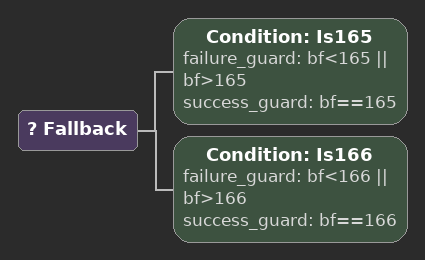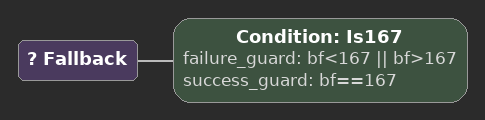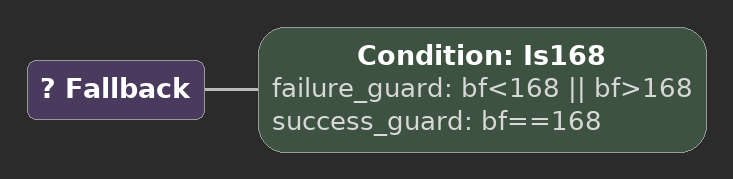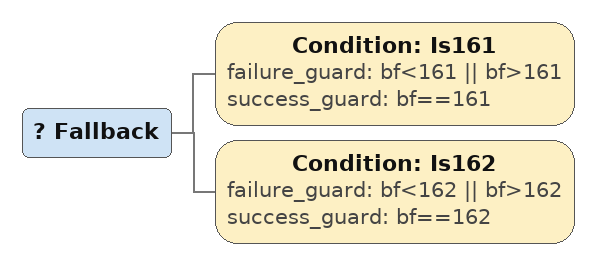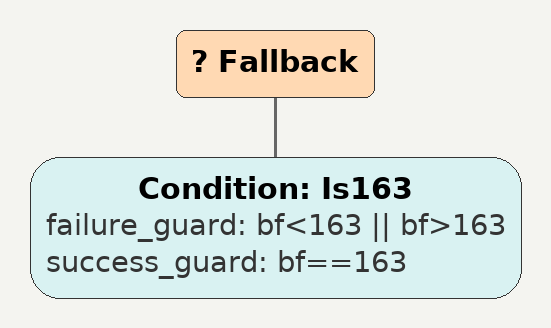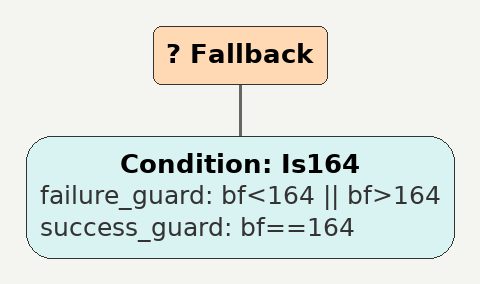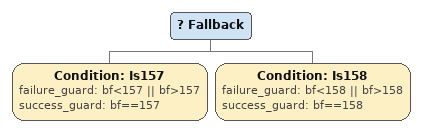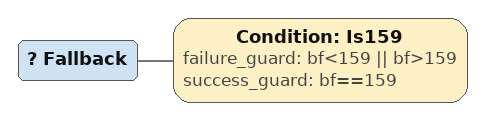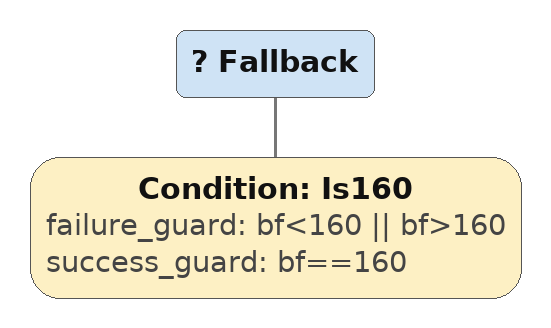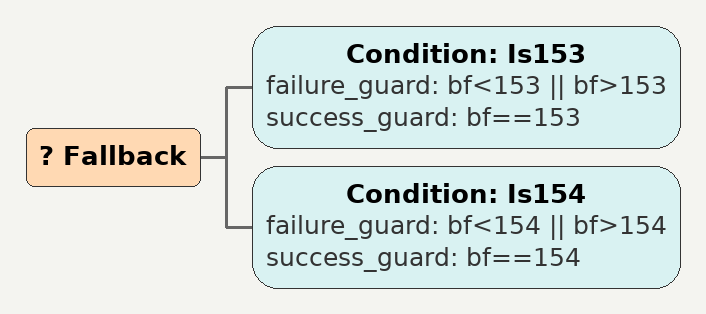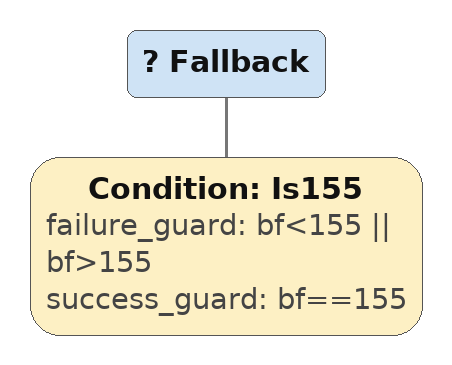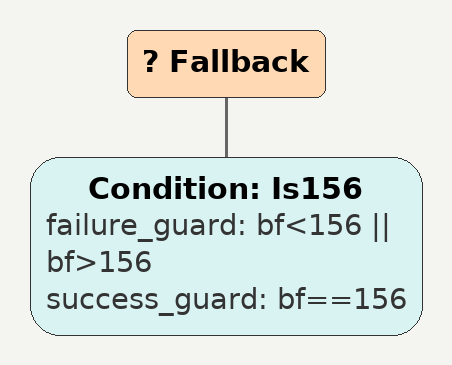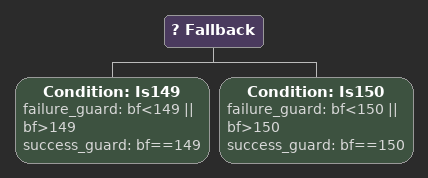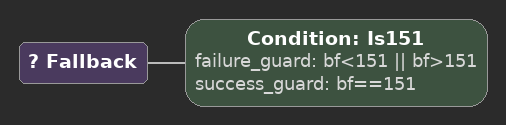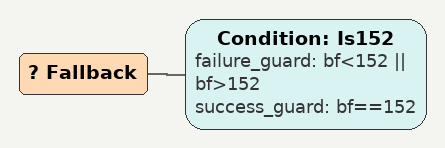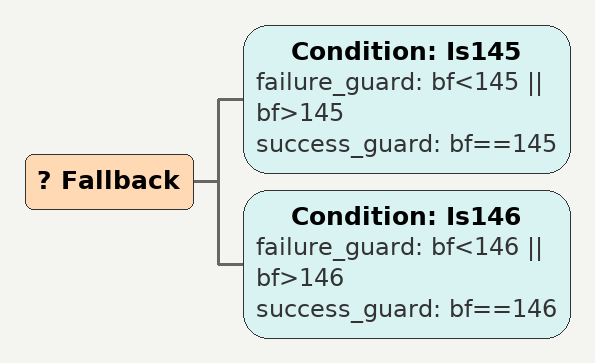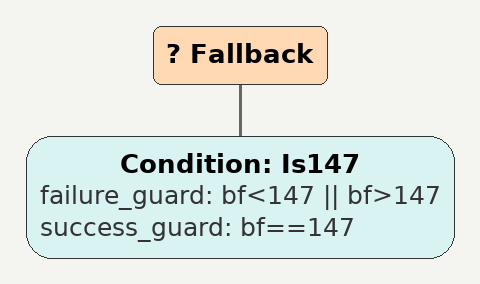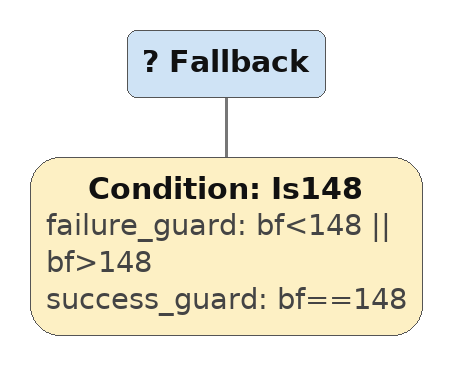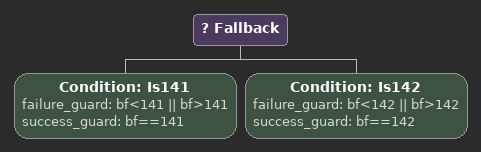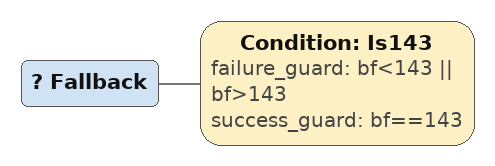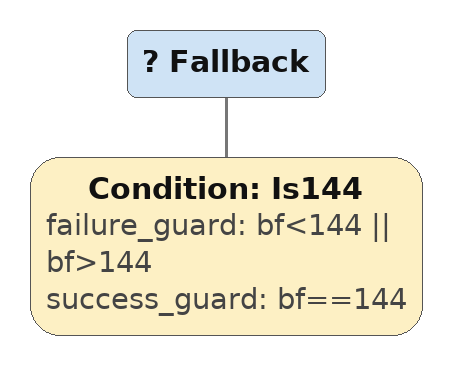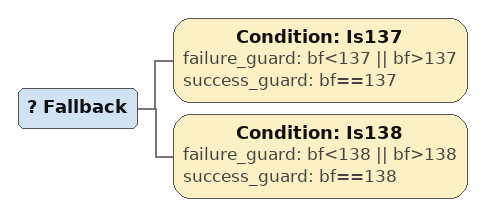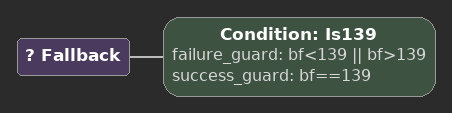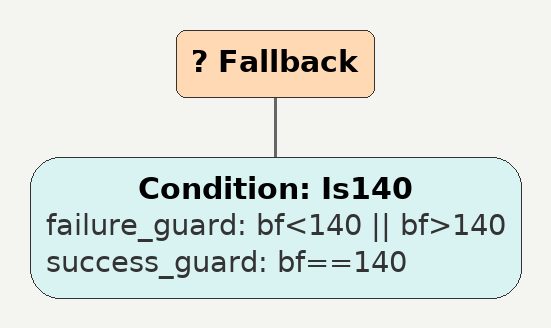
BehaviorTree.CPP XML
<Fallback>
    <Condition ID="Is165" failure_guard="bf&lt;165 || bf>165" success_guard="bf==165"/>
    <Condition ID="Is166" failure_guard="bf&lt;166 || bf>166" success_guard="bf==166"/>
        sequence164
        sequence
        children {
        } end_children
    } end_composite
</Fallback>

<Fallback>
    <Condition ID="Is167" failure_guard="bf&lt;167 || bf>167" success_guard="bf==167"/>
        sequence164
        sequence
        children {
        } end_children
    } end_composite
</Fallback>

<Fallback>
    <Condition ID="Is168" failure_guard="bf&lt;168 || bf>168" success_guard="bf==168"/>
        sequence164
        sequence
        children {
        } end_children
    } end_composite
</Fallback>

<Fallback>
    <Condition ID="Is161" failure_guard="bf&lt;161 || bf>161" success_guard="bf==161"/>
    <Condition ID="Is162" failure_guard="bf&lt;162 || bf>162" success_guard="bf==162"/>
        sequence160
        sequence
        children {
        } end_children
    } end_composite
</Fallback>

<Fallback>
    <Condition ID="Is163" failure_guard="bf&lt;163 || bf>163" success_guard="bf==163"/>
        sequence160
        sequence
        children {
        } end_children
    } end_composite
</Fallback>

<Fallback>
    <Condition ID="Is164" failure_guard="bf&lt;164 || bf>164" success_guard="bf==164"/>
        sequence160
        sequence
        children {
        } end_children
    } end_composite
</Fallback>

<Fallback>
    <Condition ID="Is157" failure_guard="bf&lt;157 || bf>157" success_guard="bf==157"/>
    <Condition ID="Is158" failure_guard="bf&lt;158 || bf>158" success_guard="bf==158"/>
        sequence156
        sequence
        children {
        } end_children
    } end_composite
</Fallback>

<Fallback>
    <Condition ID="Is159" failure_guard="bf&lt;159 || bf>159" success_guard="bf==159"/>
        sequence156
        sequence
        children {
        } end_children
    } end_composite
</Fallback>

<Fallback>
    <Condition ID="Is160" failure_guard="bf&lt;160 || bf>160" success_guard="bf==160"/>
        sequence156
        sequence
        children {
        } end_children
    } end_composite
</Fallback>

<Fallback>
    <Condition ID="Is153" failure_guard="bf&lt;153 || bf>153" success_guard="bf==153"/>
    <Condition ID="Is154" failure_guard="bf&lt;154 || bf>154" success_guard="bf==154"/>
        sequence152
        sequence
        children {
        } end_children
    } end_composite
</Fallback>

<Fallback>
    <Condition ID="Is155" failure_guard="bf&lt;155 || bf>155" success_guard="bf==155"/>
        sequence152
        sequence
        children {
        } end_children
    } end_composite
</Fallback>

<Fallback>
    <Condition ID="Is156" failure_guard="bf&lt;156 || bf>156" success_guard="bf==156"/>
        sequence152
        sequence
        children {
        } end_children
    } end_composite
</Fallback>

<Fallback>
    <Condition ID="Is149" failure_guard="bf&lt;149 || bf>149" success_guard="bf==149"/>
    <Condition ID="Is150" failure_guard="bf&lt;150 || bf>150" success_guard="bf==150"/>
        sequence148
        sequence
        children {
        } end_children
    } end_composite
</Fallback>

<Fallback>
    <Condition ID="Is151" failure_guard="bf&lt;151 || bf>151" success_guard="bf==151"/>
        sequence148
        sequence
        children {
        } end_children
    } end_composite
</Fallback>

<Fallback>
    <Condition ID="Is152" failure_guard="bf&lt;152 || bf>152" success_guard="bf==152"/>
        sequence148
        sequence
        children {
        } end_children
    } end_composite
</Fallback>

<Fallback>
    <Condition ID="Is145" failure_guard="bf&lt;145 || bf>145" success_guard="bf==145"/>
    <Condition ID="Is146" failure_guard="bf&lt;146 || bf>146" success_guard="bf==146"/>
        sequence144
        sequence
        children {
        } end_children
    } end_composite
</Fallback>

<Fallback>
    <Condition ID="Is147" failure_guard="bf&lt;147 || bf>147" success_guard="bf==147"/>
        sequence144
        sequence
        children {
        } end_children
    } end_composite
</Fallback>

<Fallback>
    <Condition ID="Is148" failure_guard="bf&lt;148 || bf>148" success_guard="bf==148"/>
        sequence144
        sequence
        children {
        } end_children
    } end_composite
</Fallback>

<Fallback>
    <Condition ID="Is141" failure_guard="bf&lt;141 || bf>141" success_guard="bf==141"/>
    <Condition ID="Is142" failure_guard="bf&lt;142 || bf>142" success_guard="bf==142"/>
        sequence140
        sequence
        children {
        } end_children
    } end_composite
</Fallback>

<Fallback>
    <Condition ID="Is143" failure_guard="bf&lt;143 || bf>143" success_guard="bf==143"/>
        sequence140
        sequence
        children {
        } end_children
    } end_composite
</Fallback>

<Fallback>
    <Condition ID="Is144" failure_guard="bf&lt;144 || bf>144" success_guard="bf==144"/>
        sequence140
        sequence
        children {
        } end_children
    } end_composite
</Fallback>

<Fallback>
    <Condition ID="Is137" failure_guard="bf&lt;137 || bf>137" success_guard="bf==137"/>
    <Condition ID="Is138" failure_guard="bf&lt;138 || bf>138" success_guard="bf==138"/>
        sequence136
        sequence
        children {
        } end_children
    } end_composite
</Fallback>

<Fallback>
    <Condition ID="Is139" failure_guard="bf&lt;139 || bf>139" success_guard="bf==139"/>
        sequence136
        sequence
        children {
        } end_children
    } end_composite
</Fallback>

<Fallback>
    <Condition ID="Is140" failure_guard="bf&lt;140 || bf>140" success_guard="bf==140"/>
        sequence136
        sequence
        children {
        } end_children
    } end_composite
</Fallback>
